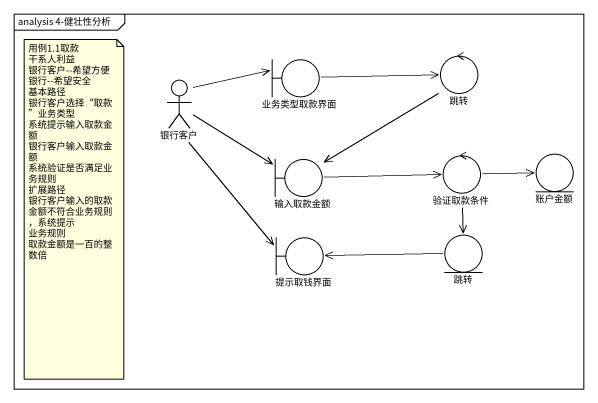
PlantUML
@startuml
mainframe analysis 4-健壮性分析
boundary 业务类型取款界面
control 跳转
actor 银行客户
boundary 输入取款金额
control 验证取款条件
entity 账户金额
boundary 提示取钱界面
entity "跳转" as 跳转_2
业务类型取款界面 -right-> 跳转
跳转 --> 输入取款金额
银行客户 -right-> 业务类型取款界面
银行客户 -right-> 输入取款金额
银行客户 --> 提示取钱界面
输入取款金额 -right-> 验证取款条件
验证取款条件 -right-> 账户金额
验证取款条件 --> 跳转_2
跳转_2 -left-> 提示取钱界面
note as N1
  用例1.1取款
  干系人利益
  银行客户--希望方便
  银行--希望安全
  基本路径
  银行客户选择“取款”业务类型
  系统提示输入取款金额
  银行客户输入取款金额
  系统验证是否满足业务规则
  扩展路径
  银行客户输入的取款金额不符合业务规则，系统提示
  业务规则
  取款金额是一百的整数倍
end note
@enduml
